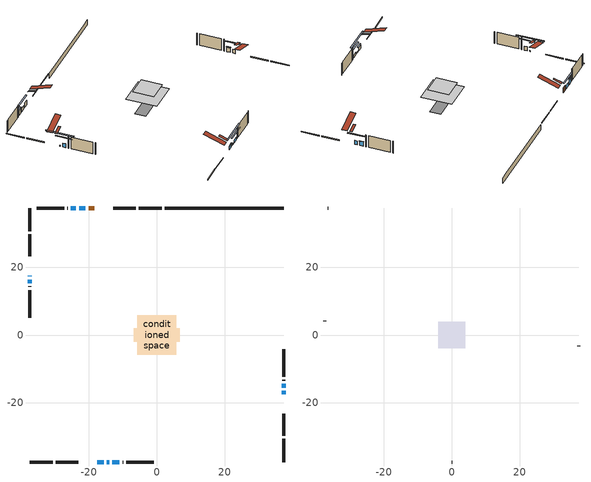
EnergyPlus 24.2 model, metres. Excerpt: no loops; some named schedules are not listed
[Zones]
conditioned space
 floor outside (Floor1 construction): -2.16,-2.16 -2.16,2.16 2.16,2.16 2.16,-2.16 z0.3
 floor adiabatic (AdiabaticFloorConstruction): -5.76,-5.76 -5.76,5.76 5.76,5.76 5.76,-5.76 z2.74
 floor foundation (Slab1 construction): -6.74,-2.02 -6.74,2.02 6.74,2.02 6.74,-2.02 z-1.83
 wall outside (RimJoist1 construction): 1.47,37.45 -5.33,37.45 / -37.45,-37.45 -30.65,-37.45 / -37.45,37.45 -37.45,30.65 / 37.45,-37.45 37.45,-30.65 z0.3:0.6
 wall outside (RimJoist2 construction): -6.26,37.45 -12.83,37.45 / -29.72,-37.45 -23.15,-37.45 / -37.45,29.72 -37.45,23.15 / 37.45,-29.72 37.45,-23.15 z0.3:0.6
 wall outside (AdiabaticWallConstruction 1): -18.46,37.45 -20.12,37.45 z0.3:2.33
 wall outside (AdiabaticWallConstruction): 37.45,-17.52 37.45,-16.45 / -37.45,16.33 -37.45,15.27 z0.3:1.88; -17.52,-37.45 -15.69,-37.45 z0.3:1.66; -14.77,-37.45 -13.98,-37.45 / -37.45,17.52 -37.45,17.25 z0.3:0.69; -21.05,37.45 -22.91,37.45 z0.3:1.68; -13.06,-37.45 -11.03,-37.45 z0.3:1.31; 37.45,-15.53 37.45,-14.36 z0.3:2.04; -23.84,37.45 -25.29,37.45 z0.3:2.46
 wall outside (Wall1 construction): -26.22,37.45 -26.39,37.45 / -10.1,-37.45 -9.93,-37.45 / -37.45,14.34 -37.45,14.17 / 37.45,-13.43 37.45,-13.26 z0.3:5.18
 wall outside (Wall2 construction): -27.32,37.45 -35.42,37.45 / -9,-37.45 -0.9,-37.45 / -37.45,13.24 -37.45,5.14 / 37.45,-12.33 37.45,-4.23 z0.3:5.18
 wall foundation (FoundationWall1 construction): 2.4,37.45,-1.83 2.4,37.45,0.3 33.95,37.45,0.3 33.95,37.45,0.19 37.45,37.45,0.19 37.45,37.45,-1.83
 window (WindowConstruction): 37.45,-17.52 37.45,-16.46 z0.3:1.88
 window (WindowConstruction 6): -17.52,-37.45 -15.69,-37.45 z0.3:1.66
 window (WindowConstruction 7): -14.76,-37.45 -13.99,-37.45 z0.3:0.69
 window (WindowConstruction 8): -37.45,17.52 -37.45,17.26 z0.3:0.69
 window (WindowConstruction 1): -21.05,37.45 -22.91,37.45 z0.3:1.68
 window (WindowConstruction 2): -13.06,-37.45 -11.03,-37.45 z0.3:1.31
 window (WindowConstruction 3): -37.45,16.33 -37.45,15.27 z0.3:1.88
 window (WindowConstruction 4): 37.45,-15.53 37.45,-14.36 z0.3:2.04
 window (WindowConstruction 5): -23.84,37.45 -25.29,37.45 z0.3:2.46
 door (Door): -18.47,37.45 -20.12,37.45 z0.3:2.33
 ceiling adiabatic (AdiabaticFloorConstruction): 5.76,-5.76 5.76,5.76 -5.76,5.76 -5.76,-5.76 z2.74
 roof outside (Roof2 construction): -17.54,37.45,5.18 -17.54,34.32,6.22 -16.71,34.32,6.22 -16.71,37.45,5.18; -18.45,-37.45,5.18 -18.45,-34.32,6.22 -19.27,-34.32,6.22 -19.27,-37.45,5.18; -37.45,18.45,5.18 -34.32,18.45,6.22 -34.32,19.27,6.22 -37.45,19.27,5.18; 37.45,-18.45,5.18 34.32,-18.45,6.22 34.32,-19.27,6.22 37.45,-19.27,5.18
attic - vented
 floor to conditioned space (Floor2 construction Reversed): -3.94,-3.94 -3.94,3.94 3.94,3.94 3.94,-3.94 z5.18
 wall outside (Wall4 construction): -36.35,37.45 -36.52,37.45 / 0.03,-37.45 0.2,-37.45 / -37.45,4.21 -37.45,4.04 / 37.45,-3.3 37.45,-3.13 z0.3:5.18
 roof outside (Roof1 construction): -15.78,37.45,5.18 -15.78,29.78,7.73 -13.76,29.78,7.73 -13.76,37.45,5.18; -20.2,-37.45,5.18 -20.2,-29.78,7.73 -22.22,-29.78,7.73 -22.22,-37.45,5.18; -37.45,20.2,5.18 -29.78,20.2,7.73 -29.78,22.22,7.73 -37.45,22.22,5.18; 37.45,-20.2,5.18 29.78,-20.2,7.73 29.78,-22.22,7.73 37.45,-22.22,5.18
shading: 37.45,-13.82 37.45,-20.16 37.86,-20.16 37.86,-13.82 z4.52; -15.49,-37.45 -17.72,-37.45 -17.72,-37.86 -15.49,-37.86 z1.86; -8.91,-37.45 -19.85,-37.45 -19.85,-37.86 -8.91,-37.86 z5.77; -37.45,12.18 -37.45,22.6 -37.86,22.6 -37.86,12.18 z5.77; -25.55,37.45 -18.41,37.45 -18.41,37.86 -25.55,37.86 z4.32; -8.39,-37.45 -15.7,-37.45 -15.7,-37.86 -8.39,-37.86 z3.95; -37.45,12.63 -37.45,18.97 -37.86,18.97 -37.86,12.63 z4.52; 37.45,-14.16 37.45,-15.73 37.86,-15.73 37.86,-14.16 z2.24; -25.49,37.45 -23.64,37.45 -23.64,37.86 -25.49,37.86 z2.66
[Building]
Building 1: Terrain=Suburbs
[Site:Location]
Toronto Intl AP_ON: Latitude {deg}=43.68; Longitude {deg}=-79.63; Time Zone {hr}=-5; Elevation {m}=173; Keep Site Location Information=Yes
[Site:GroundTemperature:Shallow]
4.59119, 2.66285, 2.50842, 3.42352, 7.09712, 10.7536, 13.9236, 15.9317, 16.1023, 14.4691, 11.3799, 7.83558
[Site:WaterMainsTemperature]
Calculation Method=Schedule; Temperature Schedule=mains temperature schedule
[Material] Roughness=Rough; Thermal Absorptance=0.9
Name | Thickness {m} | Conductivity {W/m-K} | Density {kg/m3} | Specific Heat {J/kg-K} | Solar Absorptance | Visible Absorptance
asphalt or fiberglass shingles | 0.00635 | 0.162714 | 1121.4 | 1465.45 | 0.4 | 0.4
ceiling loosefill ins | 0.169333 | 0.0480833 | 16.02 | 1046.75 | 0.7 | 0.7
ceiling stud and cavity | 0.1397 | 0.443217 | 65.682 | 1177.47 | 0.7 | 0.7
concrete 4.0 in. | 0.1016 | 1.803125 | 2242.8 | 837.4 | 0.7 | 0.7
concrete 8.0 in. | 0.2032 | 1.803125 | 2242.8 | 837.4 | 0.7 | 0.7
door material | 0.04445 | 0.188738 | 512.64 | 1214.23 | 0.7 | 0.7
exterior vertical ins | 0.0301356 | 0.029427 | 32.04 | 1214.23 | 0.7 | 0.7
floor covering | 0.0127 | 0.0433444 | 54.468 | 1339.84 | 0.6 | 0.6
floor rigid ins; wall rigid ins | 0.512978 | 0.029427 | 32.04 | 1214.23 | 0.7 | 0.7
floor stud and cavity | 0.1397 | 1.61265 | 92.3553 | 1139.71 | 0.7 | 0.7
floor stud and cavity 1 | 0.1397 | 1.75129 | 37.0049 | 1207.88 | 0.7 | 0.7
furniture material conditioned space 1 | 0.1524 | 0.115458 | 640.8 | 1214.23 | 0.6 | 0.6
gypsum board | 0.0127 | 0.160291 | 801 | 837.4 | 0.6 | 0.6
gypsum board 1 | 0.0127 | 0.160291 | 801 | 837.4 | 0.7 | 0.7
osb sheathing 0.5 in. | 0.0127 | 0.115458 | 512.64 | 1214.23 | 0.7 | 0.7
osb sheathing 0.75 in. | 0.01905 | 0.115458 | 512.64 | 1214.23 | 0.7 | 0.7
osb sheathing 2.0 in. | 0.0508 | 0.115458 | 512.64 | 1214.23 | 0.7 | 0.7
rim joist stud and cavity | 0.0508 | 0.177588 | 50.32683 | 1063.81 | 0.6 | 0.6
rim joist stud and cavity 1 | 0.0508 | 0.113771 | 125.044 | 1163.47 | 0.6 | 0.6
roof rigid ins | 0.051816 | 0.029427 | 32.04 | 1214.23 | 0.7 | 0.7
roof stud and cavity | 0.2032 | 1.50293 | 78.34581 | 1123.46 | 0.7 | 0.7
wall stud and cavity | 0.1397 | 0.388929 | 139.0536 | 1170.24 | 0.7 | 0.7
wall stud and cavity 1 | 0.1397 | 0.413238 | 139.0536 | 1170.24 | 0.7 | 0.7
wall stud and cavity 2 | 0.0889 | 6.9971 | 50.32683 | 1063.81 | 0.6 | 0.6
wall stud and cavity 3 | 0.0889 | 0.380278 | 52.3479 | 1209.89 | 0.7 | 0.7
wall stud and cavity 4 | 0.0889 | 0.391764 | 83.0341 | 1211.67 | 0.7 | 0.7
wood siding | 0.0254 | 0.102417 | 544.68 | 1172.36 | 0.74 | 0.74
wood siding 1 | 0.00254 | 0.102417 | 544.68 | 1172.36 | 0.74 | 0.74
wood siding 2; wood siding 3; wood siding 4 | 0.0254 | 0.102417 | 544.68 | 1172.36 | 0.7 | 0.7
[WindowMaterial:SimpleGlazingSystem]
Name | U-Factor {W/m2-K} | Solar Heat Gain Coefficient
WindowMaterial | 2.43189 | 0.63
WindowMaterial 1 | 2.45801 | 0.61
WindowMaterial 2 | 2.535227 | 0.58
WindowMaterial 3 | 2.41372 | 0.63
WindowMaterial 4 | 2.37851 | 0.65
WindowMaterial 5 | 2.46255 | 0.61
WindowMaterial 6 | 3.07861 | 0.43
[Construction]
AdiabaticFloorConstruction: floor stud and cavity 1, floor rigid ins, osb sheathing 0.75 in., floor covering
AdiabaticWallConstruction: wood siding 3, wall rigid ins, wall stud and cavity 3, gypsum board
AdiabaticWallConstruction 1: wood siding 4, wall rigid ins, wall stud and cavity 3, gypsum board
Door: door material
Floor1 construction: floor stud and cavity, osb sheathing 0.75 in., floor covering
Floor2 construction Reversed: gypsum board, ceiling stud and cavity, ceiling loosefill ins
FoundationWall1 construction: concrete 8.0 in., gypsum board 1
furniture construction conditioned space 1: furniture material conditioned space 1
PartitionWallConstruction: gypsum board, wall stud and cavity 4, gypsum board
RimJoist1 construction: wood siding 2, rim joist stud and cavity
RimJoist2 construction: wood siding 2, osb sheathing 2.0 in., rim joist stud and cavity 1
Roof1 construction: asphalt or fiberglass shingles
Roof2 construction: asphalt or fiberglass shingles, roof rigid ins, osb sheathing 0.75 in., roof stud and cavity, gypsum board
Slab1 construction: concrete 4.0 in.
Wall1 construction: wood siding, osb sheathing 0.5 in., wall stud and cavity, gypsum board
Wall2 construction: wood siding, osb sheathing 0.5 in., wall stud and cavity 1, gypsum board
Wall4 construction: wood siding 1, wall stud and cavity 2
WindowConstruction; WindowConstruction 3: WindowMaterial
WindowConstruction 1: WindowMaterial 1
WindowConstruction 2: WindowMaterial 2
WindowConstruction 4: WindowMaterial 3
WindowConstruction 5: WindowMaterial 4
WindowConstruction 6: WindowMaterial 5
WindowConstruction 7; WindowConstruction 8: WindowMaterial 6
[Zone] Multiplier=1; Part of Total Floor Area=Yes
Name | Volume {m3}
attic - vented | 25.7672
conditioned space | 440.3
[Space]
Name | Zone | Volume {m3}
attic - vented 1 | attic - vented | 25.7672
conditioned space 1 | conditioned space | 440.3
[ZoneInfiltration:EffectiveLeakageArea]
infil attic - vented 1: Zone or Space=attic - vented 1; Schedule=Always On Discrete; Effective Air Leakage Area {cm2}=2568; Stack Coefficient=0.00051698; Wind Coefficient=1.53623e-05
[ZoneMixing]
whole house fan mix: Zone or Space=attic - vented; Schedule=Always On Continuous; Design Flow Rate Calculation Method=Flow/Zone; Design Flow Rate {m3/s}=0; Source Zone or Space=conditioned space
[SurfaceProperty:ExposedFoundationPerimeter]
Slab1: Exposed Perimeter Calculation Method=TotalExposedPerimeter; Total Exposed Perimeter {m}=35.053
[InternalMass] Zone or ZoneList=conditioned space; Space or SpaceList=conditioned space 1
Name | Construction | Surface Area {m2}
furniture mass conditioned space 1 | furniture construction conditioned space 1 | 82.4037
partition wall mass | PartitionWallConstruction | 206.009
[Lights]
interior lighting: Zone or ZoneList or Space or SpaceList=conditioned space 1; Schedule=interior lighting schedule; Design Level Calculation Method=LightingLevel; Lighting Level {W}=343.2; Return Air Fraction=0; Fraction Radiant=0.6; Fraction Visible=0.2; Fraction Replaceable=1
[People]
occupants: Zone or ZoneList or Space or SpaceList=conditioned space 1; Number of People Schedule=occupants schedule; Number of People Calculation Method=People; Number of People=3; Fraction Radiant=0.314171; Sensible Heat Fraction=0.56303; Activity Level Schedule=occupants activity schedule; Carbon Dioxide Generation Rate {m3/s-W}=0; Enable ASHRAE 55 Comfort Warnings=No; Mean Radiant Temperature Calculation Type=EnclosureAveraged
[ElectricEquipment] Zone or ZoneList or Space or SpaceList=conditioned space 1; Design Level Calculation Method=EquipmentLevel
Name | Schedule | Design Level {W} | Fraction Latent | Fraction Radiant | Fraction Lost
clothes dryer | clothes dryer schedule | 140.772 | 0.015 | 0.081 | 0.85
clothes washer | clothes washer schedule | 32.1985 | 0.03 | 0.162 | 0.7
cooking range | cooking range schedule | 215.147 | 0.08 | 0.432 | 0.2
dishwasher | dishwasher schedule | 66.8632 | 0.3 | 0.18 | 0.4
fridge | fridge schedule | 72.9452 | 0 | 0.6 | 0
mech vent house fan | mech vent house fan schedule | 0 | 0 | 0 | 1
mech vent house fan cfis | mech vent house fan cfis schedule | 0 | 0 | 0 | 0
misc plug loads | misc plug loads schedule | 494.7 | 0.045 | 0.513 | 0.1
whole house fan | Always On Discrete | 0 | 0 | 0 | 1
[OtherEquipment] Zone or ZoneList or Space or SpaceList=conditioned space 1; Design Level Calculation Method=EquipmentLevel
Name | Fuel Type | Schedule | Design Level {W} | Fraction Latent | Fraction Radiant | Fraction Lost
clothes dryer 1 | Electricity | clothes dryer schedule | 0 | 0.015 | 0.081 | 0.85
cooking range 1 | Electricity | cooking range schedule | 0 | 0.08 | 0.432 | 0.2
general water use latent | None | general water use schedule | 62.594 | 1 | 0 | 0
general water use sensible | None | general water use schedule | -61.6891 | 0 | 0.6 | 0
mech vent house fan latent load | None | Always On Discrete | 0 | 1 | 0 | 0
mech vent house fan sensible load | None | Always On Discrete | 0 | 0 | 0 | 0
water heater energy adjustment1 | NaturalGas | Always On Discrete | 0.01 | 0 | 0 | 1
[ZoneInfiltration:DesignFlowRate] Zone or ZoneList or Space or SpaceList=conditioned space 1; Schedule=Always On Discrete; Design Flow Rate Calculation Method=Flow/Zone; Design Flow Rate {m3/s}=0
infil flow; natural vent flow; whole house fan flow
[AvailabilityManager:Scheduled]
central ac and furnace airloop Availability Manager: Schedule=Always On Discrete
[Foundation:Kiva]
Foundation Kiva 1: Initial Indoor Air Temperature {C}=18; Wall Height Above Grade {m}=0.300015; Wall Depth Below Slab {m}=0.2032; Custom Block Material Name 1=exterior vertical ins; Custom Block Depth 1 {m}=2.13; Custom Block X Position 1 {m}=0.2159; Custom Block Z Position 1 {m}=0
[Foundation:Kiva:Settings]
Soil Conductivity {W/m-K}=0.849921; Soil Density {kg/m3}=1842.3; Soil Specific Heat {J/kg-K}=418.7; Ground Solar Absorptivity=0.9; Ground Thermal Absorptivity=0.9; Ground Surface Roughness {m}=0.03; Far-Field Width {m}=40; Deep-Ground Boundary Condition=ZeroFlux; Deep-Ground Depth {m}=40; Minimum Cell Dimension {m}=0.2; Maximum Cell Growth Coefficient=3; Simulation Timestep=Timestep
[Exterior:Lights]
exterior lighting: Schedule=exterior lighting schedule; Design Level {W}=75.6
[EnergyManagementSystem:GlobalVariable]
central_ac_and_furnace_airloop_Fan_RTF
infil_program_Qfan
infil_program_Qinf
natural_vent_program_Qnv
natural_vent_program_Qwhf
[EnergyManagementSystem:Sensor]
Name | Output:Variable or Output:Meter Index Key | Output:Variable or Output:Meter
airflow_gain | infil flow | Infiltration Sensible Heat Gain Energy
airflow_gain_1 | natural vent flow | Infiltration Sensible Heat Gain Energy
airflow_gain_2 | whole house fan flow | Infiltration Sensible Heat Gain Energy
airflow_loss | infil flow | Infiltration Sensible Heat Loss Energy
airflow_loss_1 | natural vent flow | Infiltration Sensible Heat Loss Energy
airflow_loss_2 | whole house fan flow | Infiltration Sensible Heat Loss Energy
clg_load_cond |  | Cooling:EnergyTransfer:Zone:CONDITIONED SPACE
clg_sp_s; clg_sp_s_1 | cooling setpoint | Schedule Value
clothes_dryer_exhaust_0_sch_s | clothes dryer exhaust 0 schedule | Schedule Value
cool_season | cooling season schedule | Schedule Value
htg_load_cond |  | Heating:EnergyTransfer:Zone:CONDITIONED SPACE
htg_sp_s; htg_sp_s_1 | heating setpoint | Schedule Value
ig_ee_conv | clothes dryer | Electric Equipment Convective Heating Energy
ig_ee_conv_2 | cooking range | Electric Equipment Convective Heating Energy
ig_ee_conv_4 | fridge | Electric Equipment Convective Heating Energy
ig_ee_conv_5 | misc plug loads | Electric Equipment Convective Heating Energy
ig_ee_conv_6 | whole house fan | Electric Equipment Convective Heating Energy
ig_ee_rad | clothes dryer | Electric Equipment Radiant Heating Energy
ig_ee_rad_2 | cooking range | Electric Equipment Radiant Heating Energy
ig_ee_rad_4 | fridge | Electric Equipment Radiant Heating Energy
ig_ee_rad_5 | misc plug loads | Electric Equipment Radiant Heating Energy
ig_ee_rad_6 | whole house fan | Electric Equipment Radiant Heating Energy
ig_lgt_conv | interior lighting | Lights Convective Heating Energy
ig_lgt_rad | interior lighting | Lights Radiant Heating Energy
ig_lgt_vis | interior lighting | Lights Visible Radiation Heating Energy
ig_oe_conv | clothes dryer 1 | Other Equipment Convective Heating Energy
ig_oe_conv_1 | cooking range 1 | Other Equipment Convective Heating Energy
ig_oe_conv_2 | general water use latent | Other Equipment Convective Heating Energy
ig_oe_conv_3 | general water use sensible | Other Equipment Convective Heating Energy
ig_oe_conv_4 | water heater energy adjustment1 | Other Equipment Convective Heating Energy
ig_oe_rad | clothes dryer 1 | Other Equipment Radiant Heating Energy
ig_oe_rad_1 | cooking range 1 | Other Equipment Radiant Heating Energy
ig_oe_rad_2 | general water use latent | Other Equipment Radiant Heating Energy
ig_oe_rad_3 | general water use sensible | Other Equipment Radiant Heating Energy
ig_oe_rad_4 | water heater energy adjustment1 | Other Equipment Radiant Heating Energy
ig_ppl_conv | occupants | People Convective Heating Energy
ig_ppl_rad | occupants | People Radiant Heating Energy
im_conv | furniture mass conditioned space 1 | Surface Inside Face Convection Heat Gain Energy
im_conv_1 | partition wall mass | Surface Inside Face Convection Heat Gain Energy
im_ig | furniture mass conditioned space 1 | Surface Inside Face Internal Gains Radiation Heat Gain Energy
im_ig_1 | partition wall mass | Surface Inside Face Internal Gains Radiation Heat Gain Energy
im_lgt | furniture mass conditioned space 1 | Surface Inside Face Lights Radiation Heat Gain Energy
im_lgt_1 | partition wall mass | Surface Inside Face Lights Radiation Heat Gain Energy
im_sol | furniture mass conditioned space 1 | Surface Inside Face Solar Radiation Heat Gain Energy
im_sol_1 | partition wall mass | Surface Inside Face Solar Radiation Heat Gain Energy
im_surf | furniture mass conditioned space 1 | Surface Inside Face Net Surface Thermal Radiation Heat Gain Energy
im_surf_1 | partition wall mass | Surface Inside Face Net Surface Thermal Radiation Heat Gain Energy
mv_conv | mech vent house fan | Electric Equipment Convective Heating Energy
mv_conv_1 | mech vent house fan cfis | Electric Equipment Convective Heating Energy
mv_conv_2 | mech vent house fan latent load | Other Equipment Convective Heating Energy
mv_conv_3 | mech vent house fan sensible load | Other Equipment Convective Heating Energy
mv_rad | mech vent house fan | Electric Equipment Radiant Heating Energy
mv_rad_1 | mech vent house fan cfis | Electric Equipment Radiant Heating Energy
mv_rad_2 | mech vent house fan latent load | Other Equipment Radiant Heating Energy
mv_rad_3 | mech vent house fan sensible load | Other Equipment Radiant Heating Energy
natural_vent_s | natural vent schedule | Schedule Value
out_pb_s |  | Site Outdoor Air Barometric Pressure
out_wt_s |  | Site Outdoor Air Humidity Ratio
site_vw_s |  | Site Wind Speed
ss_back_out | Window1 | Surface Window Shortwave from Zone Back Out Window Heat Transfer Rate
ss_back_out_1 | Window10 | Surface Window Shortwave from Zone Back Out Window Heat Transfer Rate
ss_back_out_2 | Window12 | Surface Window Shortwave from Zone Back Out Window Heat Transfer Rate
ss_back_out_3 | Window15 | Surface Window Shortwave from Zone Back Out Window Heat Transfer Rate
ss_back_out_4 | Window2 | Surface Window Shortwave from Zone Back Out Window Heat Transfer Rate
ss_back_out_5 | Window4 | Surface Window Shortwave from Zone Back Out Window Heat Transfer Rate
ss_back_out_6 | Window7 | Surface Window Shortwave from Zone Back Out Window Heat Transfer Rate
ss_back_out_7 | Window8 | Surface Window Shortwave from Zone Back Out Window Heat Transfer Rate
ss_back_out_8 | Window9 | Surface Window Shortwave from Zone Back Out Window Heat Transfer Rate
ss_conv | Door1 | Surface Inside Face Convection Heat Gain Energy
ss_conv_1 | Window1 | Surface Inside Face Convection Heat Gain Energy
ss_conv_2 | Window10 | Surface Inside Face Convection Heat Gain Energy
ss_conv_3 | Window12 | Surface Inside Face Convection Heat Gain Energy
ss_conv_4 | Window15 | Surface Inside Face Convection Heat Gain Energy
ss_conv_5 | Window2 | Surface Inside Face Convection Heat Gain Energy
ss_conv_6 | Window4 | Surface Inside Face Convection Heat Gain Energy
ss_conv_7 | Window7 | Surface Inside Face Convection Heat Gain Energy
ss_conv_8 | Window8 | Surface Inside Face Convection Heat Gain Energy
ss_conv_9 | Window9 | Surface Inside Face Convection Heat Gain Energy
ss_ig | Door1 | Surface Inside Face Internal Gains Radiation Heat Gain Energy
ss_ig_1 | Window1 | Surface Inside Face Internal Gains Radiation Heat Gain Energy
ss_ig_2 | Window10 | Surface Inside Face Internal Gains Radiation Heat Gain Energy
ss_ig_3 | Window12 | Surface Inside Face Internal Gains Radiation Heat Gain Energy
ss_ig_4 | Window15 | Surface Inside Face Internal Gains Radiation Heat Gain Energy
ss_ig_5 | Window2 | Surface Inside Face Internal Gains Radiation Heat Gain Energy
ss_ig_6 | Window4 | Surface Inside Face Internal Gains Radiation Heat Gain Energy
ss_ig_7 | Window7 | Surface Inside Face Internal Gains Radiation Heat Gain Energy
ss_ig_8 | Window8 | Surface Inside Face Internal Gains Radiation Heat Gain Energy
ss_ig_9 | Window9 | Surface Inside Face Internal Gains Radiation Heat Gain Energy
ss_lgt | Door1 | Surface Inside Face Lights Radiation Heat Gain Energy
ss_sol | Door1 | Surface Inside Face Solar Radiation Heat Gain Energy
ss_surf | Door1 | Surface Inside Face Net Surface Thermal Radiation Heat Gain Energy
ss_surf_1 | Window1 | Surface Inside Face Net Surface Thermal Radiation Heat Gain Energy
ss_surf_2 | Window10 | Surface Inside Face Net Surface Thermal Radiation Heat Gain Energy
ss_surf_3 | Window12 | Surface Inside Face Net Surface Thermal Radiation Heat Gain Energy
ss_surf_4 | Window15 | Surface Inside Face Net Surface Thermal Radiation Heat Gain Energy
ss_surf_5 | Window2 | Surface Inside Face Net Surface Thermal Radiation Heat Gain Energy
ss_surf_6 | Window4 | Surface Inside Face Net Surface Thermal Radiation Heat Gain Energy
ss_surf_7 | Window7 | Surface Inside Face Net Surface Thermal Radiation Heat Gain Energy
ss_surf_8 | Window8 | Surface Inside Face Net Surface Thermal Radiation Heat Gain Energy
ss_surf_9 | Window9 | Surface Inside Face Net Surface Thermal Radiation Heat Gain Energy
ss_trans_in | Window1 | Surface Window Transmitted Solar Radiation Rate
ss_trans_in_1 | Window10 | Surface Window Transmitted Solar Radiation Rate
ss_trans_in_2 | Window12 | Surface Window Transmitted Solar Radiation Rate
ss_trans_in_3 | Window15 | Surface Window Transmitted Solar Radiation Rate
ss_trans_in_4 | Window2 | Surface Window Transmitted Solar Radiation Rate
ss_trans_in_5 | Window4 | Surface Window Transmitted Solar Radiation Rate
ss_trans_in_6 | Window7 | Surface Window Transmitted Solar Radiation Rate
ss_trans_in_7 | Window8 | Surface Window Transmitted Solar Radiation Rate
ss_trans_in_8 | Window9 | Surface Window Transmitted Solar Radiation Rate
ss_trans_out | Window1 | Surface Inside Face Initial Transmitted Diffuse Transmitted Out Window Solar Radiation Rate
ss_trans_out_1 | Window10 | Surface Inside Face Initial Transmitted Diffuse Transmitted Out Window Solar Radiation Rate
ss_trans_out_2 | Window12 | Surface Inside Face Initial Transmitted Diffuse Transmitted Out Window Solar Radiation Rate
ss_trans_out_3 | Window15 | Surface Inside Face Initial Transmitted Diffuse Transmitted Out Window Solar Radiation Rate
ss_trans_out_4 | Window2 | Surface Inside Face Initial Transmitted Diffuse Transmitted Out Window Solar Radiation Rate
ss_trans_out_5 | Window4 | Surface Inside Face Initial Transmitted Diffuse Transmitted Out Window Solar Radiation Rate
ss_trans_out_6 | Window7 | Surface Inside Face Initial Transmitted Diffuse Transmitted Out Window Solar Radiation Rate
ss_trans_out_7 | Window8 | Surface Inside Face Initial Transmitted Diffuse Transmitted Out Window Solar Radiation Rate
ss_trans_out_8 | Window9 | Surface Inside Face Initial Transmitted Diffuse Transmitted Out Window Solar Radiation Rate
s_conv | Floor1 | Surface Inside Face Convection Heat Gain Energy
s_conv_1 | Floor2 | Surface Inside Face Convection Heat Gain Energy
s_conv_10 | RimJoist2:180 | Surface Inside Face Convection Heat Gain Energy
s_conv_11 | RimJoist2:270 | Surface Inside Face Convection Heat Gain Energy
s_conv_12 | RimJoist2:90 | Surface Inside Face Convection Heat Gain Energy
s_conv_13 | Roof2:0 | Surface Inside Face Convection Heat Gain Energy
s_conv_14 | Roof2:180 | Surface Inside Face Convection Heat Gain Energy
s_conv_15 | Roof2:270 | Surface Inside Face Convection Heat Gain Energy
s_conv_16 | Roof2:90 | Surface Inside Face Convection Heat Gain Energy
s_conv_17 | Slab1 | Surface Inside Face Convection Heat Gain Energy
s_conv_18 | Wall1:0 | Surface Inside Face Convection Heat Gain Energy
s_conv_19 | Wall1:180 | Surface Inside Face Convection Heat Gain Energy
s_conv_2 | FoundationWall1 | Surface Inside Face Convection Heat Gain Energy
s_conv_20 | Wall1:270 | Surface Inside Face Convection Heat Gain Energy
s_conv_21 | Wall1:90 | Surface Inside Face Convection Heat Gain Energy
s_conv_22 | Wall2:0 | Surface Inside Face Convection Heat Gain Energy
s_conv_23 | Wall2:180 | Surface Inside Face Convection Heat Gain Energy
s_conv_24 | Wall2:270 | Surface Inside Face Convection Heat Gain Energy
s_conv_25 | Wall2:90 | Surface Inside Face Convection Heat Gain Energy
s_conv_3 | inferred conditioned ceiling | Surface Inside Face Convection Heat Gain Energy
s_conv_4 | inferred conditioned floor | Surface Inside Face Convection Heat Gain Energy
s_conv_5 | RimJoist1:0 | Surface Inside Face Convection Heat Gain Energy
s_conv_6 | RimJoist1:180 | Surface Inside Face Convection Heat Gain Energy
s_conv_7 | RimJoist1:270 | Surface Inside Face Convection Heat Gain Energy
s_conv_8 | RimJoist1:90 | Surface Inside Face Convection Heat Gain Energy
s_conv_9 | RimJoist2:0 | Surface Inside Face Convection Heat Gain Energy
s_ig | Floor1 | Surface Inside Face Internal Gains Radiation Heat Gain Energy
s_ig_1 | Floor2 | Surface Inside Face Internal Gains Radiation Heat Gain Energy
s_ig_10 | RimJoist2:180 | Surface Inside Face Internal Gains Radiation Heat Gain Energy
s_ig_11 | RimJoist2:270 | Surface Inside Face Internal Gains Radiation Heat Gain Energy
s_ig_12 | RimJoist2:90 | Surface Inside Face Internal Gains Radiation Heat Gain Energy
s_ig_13 | Roof2:0 | Surface Inside Face Internal Gains Radiation Heat Gain Energy
s_ig_14 | Roof2:180 | Surface Inside Face Internal Gains Radiation Heat Gain Energy
s_ig_15 | Roof2:270 | Surface Inside Face Internal Gains Radiation Heat Gain Energy
